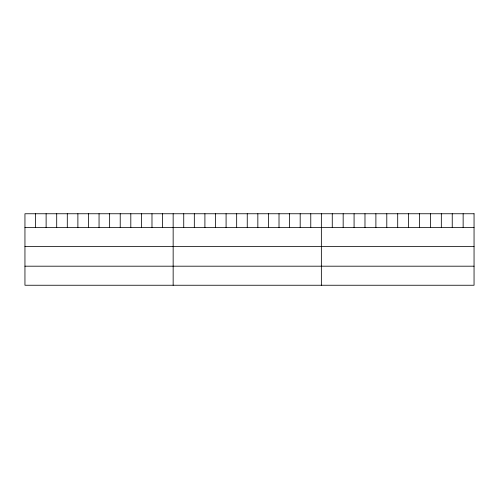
<?xml version="1.0" encoding="UTF-8"?>
<svg xmlns="http://www.w3.org/2000/svg" width="499" height="499" viewBox="0 0 499 499"><rect width="100%" height="100%" fill="white"/><g stroke="black" fill="none" stroke-linecap="round" stroke-linejoin="round"><path stroke-width="0.75" d="M24.95 227.5L474.05 227.5M24.95 246.556L474.05 246.556M24.95 266.192L474.05 266.192M463.141 213.753L463.141 227.5M452.237 213.753L452.237 227.5M441.328 213.753L441.328 227.5M430.425 213.753L430.425 227.5M419.516 213.753L419.516 227.5M408.612 213.753L408.612 227.5M397.703 213.753L397.703 227.5M386.794 213.753L386.794 227.5M375.89 213.753L375.89 227.5M364.981 213.753L364.981 227.5M354.078 213.753L354.078 227.5M343.169 213.753L343.169 227.5M332.265 213.753L332.265 227.5M321.356 213.753L321.356 285.247M310.771 213.753L310.771 227.5M300.186 213.753L300.186 227.5M289.601 213.753L289.601 227.5M279.01 213.753L279.01 227.5M268.425 213.753L268.425 227.5M257.84 213.753L257.84 227.5M247.255 213.753L247.255 227.5M236.669 213.753L236.669 227.5M226.084 213.753L226.084 227.5M215.499 213.753L215.499 227.5M204.908 213.753L204.908 227.5M194.323 213.753L194.323 227.5M183.738 213.753L183.738 227.5M173.153 213.753L173.153 285.247M162.568 213.753L162.568 227.5M151.983 213.753L151.983 227.5M141.398 213.753L141.398 227.5M130.807 213.753L130.807 227.5M120.222 213.753L120.222 227.5M109.637 213.753L109.637 227.5M99.052 213.753L99.052 227.5M88.466 213.753L88.466 227.5M77.881 213.753L77.881 227.5M67.296 213.753L67.296 227.5M56.705 213.753L56.705 227.5M46.12 213.753L46.12 227.5M35.535 213.753L35.535 227.5M474.05 213.753L24.95 213.753L24.95 285.247L474.05 285.247L474.05 213.753"/></g></svg>
